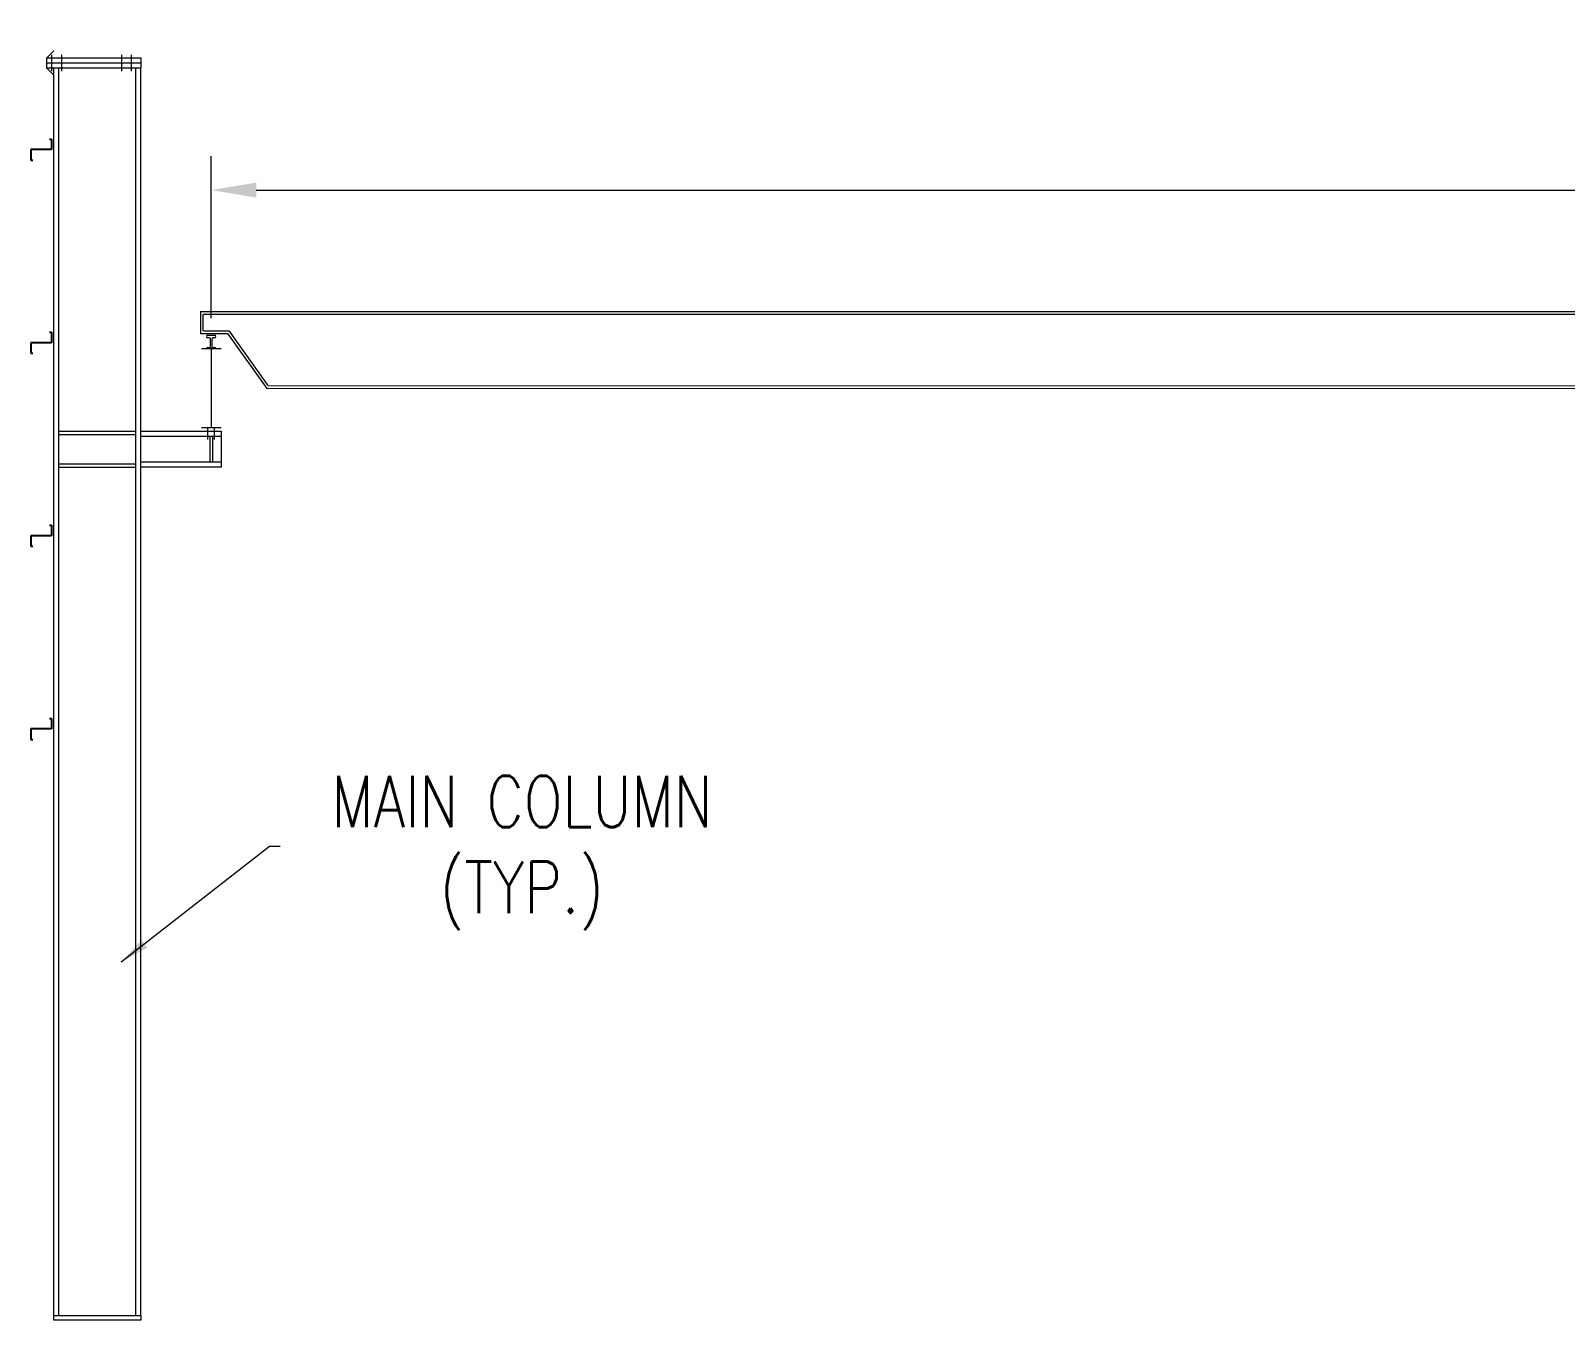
# Model space of a CAD drawing. Header units: millimetres. Extents: x 68421 to 1479662, y -51504 to 144751.
# Drawn here: x 284441 to 296362, y 81756 to 91774 of the extents above; entities that cross this region are included whole.
import ezdxf

# ---------------------------------------------------------------- set-up
doc = ezdxf.new("R2010")
doc.units = ezdxf.units.MM
doc.header["$LTSCALE"] = 0.35
doc.header["$MEASUREMENT"] = 0
doc.linetypes.add('CONTIN', pattern=[0, 0, 0])
doc.layers.get('0').update_dxf_attribs({"linetype": 'CONTIN'})
doc.layers.get('Defpoints').update_dxf_attribs({"linetype": 'CONTINUOUS'})
doc.layers.add('COLUMN', color=5, linetype='CONTINUOUS', lineweight=70)
doc.styles.add('SIMPLEX', font='simplex.shx', dxfattribs={"width": 0.8})
doc.dimstyles.new('Copy of 1-200', dxfattribs={"dimscale": 175, "dimtxt": 2, "dimasz": 2, "dimexe": 1.5, "dimexo": 0.75, "dimgap": 0.9, "dimtad": 1, "dimdec": 0, "dimzin": 0, "dimdsep": 46, "dimtxsty": 'SIMPLEX', "dimcen": 0.09, "dimclrd": 6, "dimclre": 6, "dimclrt": 7, "dimadec": 0, "dimazin": 0, "dimtfac": 1, "dimtdec": 0, "dimtmove": 0, "dimatfit": 3, "dimfxl": 1, "dimtolj": 1, "dimtzin": 0, "dimlwd": 0, "dimlwe": 0, "dimarcsym": 0})
doc.dimstyles.new('FOR D', dxfattribs={"dimscale": 114, "dimtxt": 2, "dimasz": 2, "dimexe": 1, "dimexo": 1, "dimgap": 1, "dimtad": 1, "dimdec": 0, "dimzin": 0, "dimdsep": 46, "dimtxsty": 'SIMPLEX', "dimcen": 1, "dimclrd": 6, "dimclre": 6, "dimclrt": 7, "dimadec": 0, "dimazin": 0, "dimtfac": 1, "dimtdec": 0, "dimtofl": 0, "dimtmove": 0, "dimatfit": 3, "dimfxl": 1, "dimtolj": 1, "dimtzin": 0, "dimlwd": 0, "dimlwe": 0, "dimarcsym": 1})

# ---------------------------------------------------------------- blocks, each defined once
blk = doc.blocks.new('RAIL')
at = {"layer": 'COLUMN', "lineweight": 0}
for p, q in [((37, 0), (-37, 0)), ((-27, 103), (27, 103)), ((-15, 83), (-27, 83)), ((-27, 8), (-15, 8)), ((-5, 18), (-5, 73)), ((5, 73), (5, 18)), ((27, 83), (15, 83)), ((15, 8), (27, 8))]:
    blk.add_line(p, q, dxfattribs=at)
for centre, start, end in [((-27, 93), 90, 180), ((-27, 93), 180, 270), ((-27, -2), 90, 169.2104), ((-15, 73), 0, 90), ((-15, 18), 270, 0), ((15, 73), 90, 180), ((15, 18), 180, 270), ((27, 93), 0, 90), ((27, 93), 270, 0), ((27, -2), 10.7896, 90)]:
    blk.add_arc(centre, 10, start, end, dxfattribs=at)
blk = doc.blocks.new('*D111')
at = {"color": 6, "lineweight": 0}
for p, q in [((285843, 89540), (285843, 90798)), ((313485, 89540), (313485, 90798)), ((286193, 90536), (313135, 90536))]:
    blk.add_line(p, q, dxfattribs=at)
at = {"color": 6, "linetype": 'Continuous', "lineweight": 5}
for points in [[(286193, 90594), (286193, 90477), (285843, 90536)], [(313135, 90477), (313135, 90594), (313485, 90536)]]:
    blk.add_solid(points, dxfattribs=at)
at = {"layer": 'Defpoints', "color": 0, "linetype": 'Continuous', "lineweight": 5}
for p in [(313485, 90536), (285843, 89409), (313485, 89409)]:
    blk.add_point(p, dxfattribs=at)
at = {"color": 7, "linetype": 'Continuous', "lineweight": 0, "char_height": 350, "attachment_point": 5, "style": 'SIMPLEX'}
for s, insert in [('\\A1;{27000 CLEAR +/- ', (299664, 90960)), ('5.0MT CRANE (BY OTHERS )}', (299664, 90112))]:
    blk.add_mtext(s, dxfattribs=dict(at, insert=insert))
blk = doc.blocks.new('A$C5D5B3472')
at = {"lineweight": 0}
for p, q in [((-3050, 0), (-24040.4, 2.7)), ((-3050, 0), (-3050, -127.4)), ((-3070, -15), (-24020.4, -12.3)), ((-3065, -20), (-3065, -107.4)), ((-3217.5, -114.5), (-3445.3, -431.8)), ((-3208.3, -127.4), (-3439.1, -448.9)), ((-3070, -112.4), (-3213.5, -112.4)), ((-3050, -127.4), (-3208.3, -127.4)), ((-3439.1, -448.9), (-23651.4, -446.2)), ((-3449.4, -433.9), (-23641.1, -431.2))]:
    blk.add_line(p, q, dxfattribs=at)
for centre, start, end in [((-3070, -20), 0, 90), ((-3213.5, -117.4), 90, 144.3278), ((-3070, -107.4), 270, 0)]:
    blk.add_arc(centre, 5, start, end, dxfattribs=at)
blk = doc.blocks.new('ZCOL')
for p, q in [((10.2, 0), (0, 0)), ((0, 0), (0, -25.4)), ((10.2, -2.5), (10.2, 0)), ((-10.2, -25.4), (-10.2, -22.9)), ((0, -25.4), (-10.2, -25.4))]:
    blk.add_line(p, q)

msp = doc.modelspace()

# ---------------------------------------------------------------- linework, layer by layer
at = {"linetype": 'ByBlock', "lineweight": 0}
for p, q in [((284564.56755, 91561.39886), (284564.56749, 91485.19915)), ((284564.56755, 91561.39886), (284621.71753, 91618.54876)), ((285297.91579, 91561.39837), (284564.56755, 91561.39886)), ((284602.66756, 91586.79876), (284602.66748, 91459.79876)), ((284678.86757, 91586.79876), (284678.86748, 91459.79876)), ((285145.51583, 91586.79876), (285145.51577, 91459.79876)), ((285221.71578, 91586.79876), (285221.71578, 91459.79876)), ((285297.91579, 91485.19866), (285297.91579, 91561.39837)), ((284564.56737, 91485.19915), (284621.71753, 91428.04876)), ((284564.56749, 91485.19915), (285297.91579, 91485.19866)), ((284564.56752, 91523.29876), (285297.91579, 91523.29876)), ((284621.7159, 81793.82856), (284621.71752, 91485.19915)), ((284659.81589, 81793.82857), (284659.81752, 91485.19915)), ((285257.59243, 81793.82857), (285257.59249, 91485.19866)), ((285295.75728, 81793.82857), (285295.75728, 91485.19866)), ((285766.81109, 89305.86734), (285919.21108, 89305.86734)), ((285766.81109, 89305.86734), (285919.21108, 89305.86734)), ((285843.01109, 89305.86734), (285843.01109, 88690.86734)), ((285766.81109, 88690.86734), (285919.21108, 88690.86734)), ((284621.7159, 81793.82856), (285295.75728, 81793.82857)), ((284621.71591, 81755.72857), (284621.71591, 81793.82857)), ((284621.71591, 81793.82857), (285295.75728, 81793.82857)), ((285295.75728, 81793.82857), (285295.75728, 81755.72857)), ((285295.75728, 81755.72857), (284621.71591, 81755.72857))]:
    msp.add_line(p, q, dxfattribs=at)
at = {"color": 7, "linetype": 'ByBlock', "lineweight": 0}
for p, q in [((284659.70644, 88636.83024), (285257.50844, 88636.83024)), ((284659.70645, 88662.22964), (285257.50844, 88662.22964)), ((285295.64904, 88662.22964), (285919.21229, 88662.22964)), ((285295.64904, 88624.13004), (285919.21229, 88624.13004)), ((285817.61069, 88598.72964), (285817.61069, 88687.63004)), ((285833.48569, 88624.13004), (285833.48569, 88420.92984)), ((285852.53649, 88624.13004), (285852.53649, 88420.92984)), ((285868.41149, 88598.72964), (285868.41149, 88687.63004)), ((285919.21229, 88662.22964), (285919.21229, 88382.83024)), ((284659.70641, 88408.22964), (285257.50844, 88408.22964)), ((284659.70641, 88382.83024), (285257.50844, 88382.83024)), ((285919.21229, 88420.92984), (285295.64714, 88420.92984)), ((285919.21229, 88382.83024), (285295.64714, 88382.83024)), ((284621.71591, 87539.82857), (284621.71655, 87539.82857)), ((284621.71591, 87514.42917), (284621.71655, 87514.42917))]:
    msp.add_line(p, q, dxfattribs=at)

# ---------------------------------------------------------------- block references
at = {"linetype": 'ByBlock', "lineweight": 0, "xscale": 8, "yscale": -6.3740158, "zscale": -6.3740158, "rotation": 90.00001530000009}
for p in [(284602.66671, 90850.35469), (284602.66671, 89350.35469), (284602.66671, 87850.35469), (284602.66671, 86350.35469)]:
    msp.add_blockref('ZCOL', p, dxfattribs=at)
at = {"lineweight": 0, "xscale": -1.327043795261937, "yscale": 1.327043795261937, "zscale": 1.327043795261937}
msp.add_blockref('A$C5D5B3472', (281711.69138, 89591.29866), dxfattribs=at)
at = {"color": 3, "linetype": 'ByBlock', "lineweight": 0, "ltscale": 5, "extrusion": (0, 0, -1), "xscale": -1, "zscale": -1}
msp.add_blockref('RAIL', (-285843.01109, 89305.86734), dxfattribs=at)

# ---------------------------------------------------------------- dimensions: what is measured, and where the dimension line sits
at = {"lineweight": 0}
dim = msp.add_linear_dim(base=(313485.22107, 90535.67547), p1=(285843.01109, 89408.5693), p2=(313485.22107, 89408.5693), text='{27000 CLEAR +/- \\X5.0MT CRANE (BY OTHERS )}', dimstyle='Copy of 1-200', dxfattribs=at)
dim.commit()
dim.dimension.update_dxf_attribs({"geometry": '*D111', "text_midpoint": (299664.11608, 90535.67547)})

# ---------------------------------------------------------------- leaders
at = {"color": 7, "linetype": 'ByBlock', "lineweight": 0}
msp.add_leader([(285143.98445, 84539.55662), (286297.12695, 85439.61208), (289831.18167, 85439.61208)], dimstyle='FOR D', override={"dimgap": 1, "dimtad": 0}, dxfattribs=at)

# ---------------------------------------------------------------- next in the draw order: texts
at = {"color": 7, "linetype": 'ByBlock', "lineweight": 0, "insert": (288256.83166, 85385.52769), "char_height": 400, "width": 3354.1801957, "attachment_point": 5, "style": 'SIMPLEX', "bg_fill": 2}
msp.add_mtext('{\\A1;MAIN COLUMN\\P(TYP.)}', dxfattribs=at)

doc.saveas('drawing.dxf')
